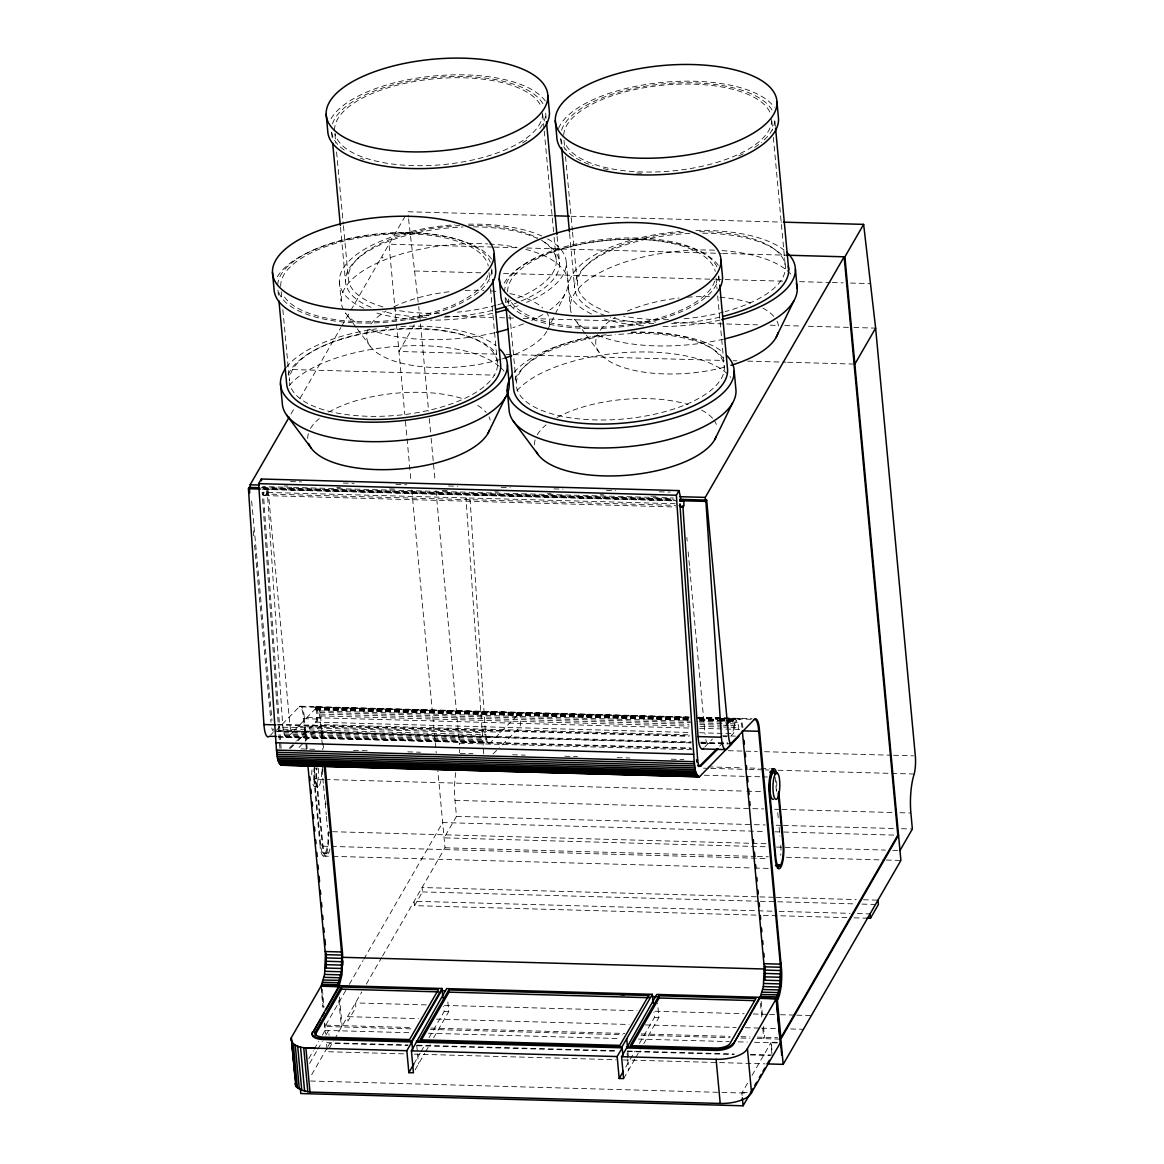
<?xml version="1.0" encoding="UTF-8"?>
<svg xmlns="http://www.w3.org/2000/svg" width="1164" height="1164" viewBox="0 0 1164 1164"><rect width="100%" height="100%" fill="white"/><g stroke="black" fill="none" stroke-linecap="round" stroke-linejoin="round"><path stroke-width="0.75" stroke-dasharray="5 3.75" d="M296.776 740.813L315.531 722.117A6.329 1.615 -88.4 0 0 316.914 715.787A6.329 1.615 -88.4 0 0 315.75 709.793C315.895 701.499 322.53 714.711 320.682 717.824L322.85 741.293M730.759 736.186L733.262 733.698A6.329 1.615 -88.4 0 0 734.63 727.369A6.329 1.615 -88.4 0 0 733.48 721.374C733.626 713.081 740.26 726.292 738.413 729.406M547.589 329.805L554.588 315.429M555.359 313.844L564.7 294.681M290.985 414.02L294.608 407.72M300.05 398.292L340.907 327.521M341.809 325.949L349.971 311.807M350.888 310.221L379.93 259.907M380.832 258.335L405.945 214.831M414.311 324.858L398.961 351.47L497.043 354.191M417.934 318.601L419.738 315.473L418.705 306.568M345.795 990.419L324.96 1026.488L412.143 1028.903M349.302 984.337L362.993 960.606M363.794 959.209L442.669 822.57L765.97 831.533M308.795 1058.643L313.32 1050.786M314.236 1049.23L318.761 1041.373M322.384 1035.102L325.105 1030.387L324.45 1023.316M309.58 1063.445L316.826 1050.888M317.743 1049.317L322.268 1041.474M325.891 1035.189L328.612 1030.489L329.063 1035.291M455.779 772.547A32.49 8.308 -88.4 0 0 454.993 800.381L456.477 816.386L444.081 837.862L767.382 846.825M311.676 1074.707L327.084 1048.007M327.986 1046.451L329.805 1043.308L407.749 1045.461M329.063 1048.677L333.457 1041.053M334.344 1039.525L361.786 991.975M366.296 984.162L381.647 957.565M382.549 956.008L444.997 847.799L437.868 770.903M756.018 915.108L414.559 905.65L422.488 891.915L422.081 887.521L758.099 896.833M413.904 1063.925L420.131 1053.144M421.019 1051.601L424.584 1045.432M429.036 1037.721L444.153 1011.516L443.688 1006.467M415.126 1069.876L424.714 1053.26M425.602 1051.718L430.054 1044.006M433.619 1037.851L448.751 1011.632L447.587 999.236M625.766 1067.082L635.035 1051.034M639.458 1043.366L654.474 1017.351L653.979 1012.025M623.613 1078.606L634.889 1059.094M635.777 1057.552L640.229 1049.841M643.779 1043.671L658.911 1017.467L657.587 1003.295M747.55 1083.175L741.89 1092.981L742.341 1097.783M752.031 1075.405L770.888 1042.74L772.081 1055.559M483.744 753.981L465.978 497.916A15.539 3.972 -88.4 0 0 470.111 499.676L485.286 730.686L486.407 738.296L488.371 742.559L490.728 742.414L519.842 712.572L519.551 715.438A6.329 1.615 -88.4 0 1 520.715 721.433A6.329 1.615 -88.4 0 1 519.348 727.762L500.593 746.459M270.615 735.008L273.089 732.462M276.29 730.41L299.192 706.839L689.175 717.577M293.022 731.72L288.09 736.797L286.315 737.321L284.191 734.12L282.823 727.194L267.153 489.258L267.909 487.934L289.865 724.605A12.484 3.186 -88.4 0 0 293.022 731.72L317.205 706.955L316.914 709.822A6.329 1.615 -88.4 0 1 318.078 715.816A6.329 1.615 -88.4 0 1 316.71 722.146L297.955 740.842M704.715 747.041L712.383 739.14M725.899 725.245L732.593 718.479L732.316 721.331A6.329 1.615 -88.4 0 1 733.466 727.34A6.329 1.615 -88.4 0 1 732.098 733.669M299.046 747.463L321.308 724.648L690.005 734.862M289.283 748.292L295.525 742.05M290.447 748.321L296.704 742.094M493.085 753.937L499.341 747.71M719.599 746.124L723.339 742.385M316.113 706.854L315.56 707.29A17.766 4.54 -88.4 0 1 319.925 719.134L322.777 749.82M444.153 1011.516L448.751 1011.632M553.031 215.762L407.735 211.732L408.36 217.115M571.204 216.271L781.888 222.106M492.532 247.044L389.009 244.178L404.796 414.428M494.176 247.103L516.147 247.699M526.812 248.005L721.389 253.388M722.655 253.432L786.122 255.192M414.588 270.979L481.794 272.842M503.59 273.438L714.274 279.287M716.093 279.331L723.353 279.535M725.172 279.593L783.299 281.193M799.639 281.659L830.529 282.503M832.333 282.561L843.231 282.867M850.506 283.056L870.483 283.609M428.818 315.72L419.738 315.473L428.614 411.139M445.157 316.172L492.387 317.481M499.647 317.685L514.182 318.092M523.262 318.339L655.856 322.021M674.014 322.515L724.881 323.927M726.685 323.985L757.575 324.843M770.277 325.192L777.552 325.396M784.812 325.6L799.348 325.993M808.427 326.255L852.019 327.462M853.838 327.506L875.634 328.117M506.122 354.438L511.578 354.584M513.382 354.642L724.081 360.476M733.16 360.738L736.797 360.825M747.695 361.131L785.831 362.193M787.65 362.237L854.856 364.099M292.601 369.57L494.351 375.157M290.549 481.59L301.447 481.896M343.22 483.045L354.118 483.351M395.891 484.515L406.789 484.806M448.562 485.97L457.641 486.217M501.233 487.425L510.312 487.687M553.904 488.895L562.983 489.142M606.575 490.35L615.654 490.597M659.246 491.805L670.144 492.11M284.118 485.97L287.741 486.057M336.789 487.425L340.412 487.527M389.46 488.88L394.902 489.04M442.131 490.35L447.573 490.495M494.787 491.805L498.425 491.906M547.458 493.26L551.096 493.361M600.129 494.729L603.767 494.831M650.982 496.14L658.257 496.33M291.742 487.367L262.686 486.567C263.646 490.641 268.229 488.647 266.294 494.031L675.644 505.38M293.561 487.425L344.413 488.836M346.232 488.88L397.084 490.291M398.903 490.35L449.755 491.761M451.574 491.805L502.426 493.216M504.245 493.26L555.097 494.671M556.916 494.729L673.156 497.945M263.093 487.585L673.549 498.963M261.114 487.745L674.232 499.211M263.53 488.414L673.985 499.793M263.995 489.026L674.451 500.404M262.046 489.127L675.295 500.578M264.475 489.404L675.935 500.898M279.927 748.336L262.162 492.27L675.12 503.721M264.475 495.573L675.629 506.98M300.297 706.228L688.986 716.995M698.065 717.257L752.162 718.755M316.026 706.926L688.433 717.169M697.512 717.431L734.935 718.348M315.953 707.057L690.063 717.431M698.255 717.65L735.473 718.683M698.124 717.897L718.072 718.45M719.818 718.421L751.566 719.308M315.822 707.45L689.103 717.795M697.847 718.232L735.983 719.279M315.764 707.712L689.044 718.057M698.065 718.304L717.897 718.857M719.701 718.901L733.495 719.279M315.72 707.988L689.001 718.334M698.022 718.595L717.853 719.134M719.658 719.192L733.451 719.57M315.691 708.294L688.972 718.654M699.797 718.945L717.824 719.439M719.628 719.498L733.422 719.876M315.677 708.614L689.248 718.814M699.782 719.265L717.81 719.759M719.614 719.818L736.463 720.123M315.677 708.934L688.957 719.279M699.782 719.585L717.81 720.08M719.614 720.123L733.393 720.516M315.677 709.24L688.972 719.585M699.782 719.89L733.407 720.822M315.706 709.531L689.699 719.89M699.811 720.181L736.914 721.2M315.75 709.793L689.044 720.138M699.855 720.443L717.882 720.938M719.687 720.982L733.48 721.374M319.591 710.913L690.092 721.185M699.186 721.433L737.321 722.495M319.954 712.397L690.456 722.669M699.535 722.931L728.591 723.732M730.41 723.775L737.67 723.979M320.245 714.07L688.942 724.284M699.84 724.59L721.636 725.201M723.455 725.245L728.897 725.405M730.716 725.448L737.976 725.652M320.493 715.889L689.19 726.103M700.088 726.409L721.884 727.02M723.688 727.063L729.144 727.209M730.963 727.267L738.223 727.471M306.408 749.369L303.557 718.683A17.766 4.54 -88.4 0 0 299.192 706.839A17.707 4.525 -88.4 0 1 304.313 717.373L690.543 728.082M699.608 728.329L741.322 729.493M303.557 718.683L319.925 719.134M315.531 722.117L688.826 732.462M699.637 732.767L733.262 733.698M722.698 735.779L735.401 736.128M277.774 724.27L689.394 735.677M723.251 736.623L726.845 736.725M277.541 724.925L688.972 736.332M298.042 726.54L500.695 732.156M282.823 727.194L485.461 732.811M283.07 729.188L485.723 734.804M278.109 730.454L691.532 741.919M700.597 742.166L727.791 742.923M283.39 731.036L496.068 737.016M277.716 731.298L690.267 742.734M701.15 743.025L728.198 743.781M275.082 731.341L691.678 742.894M700.743 743.141L728.402 743.912M283.769 732.68L486.407 738.296M284.191 734.12L486.828 739.737M284.671 735.313L487.309 740.93M285.18 736.259L487.818 741.875M277.89 736.506L690.776 747.957M285.733 736.928L488.371 742.559M286.315 737.321L490.131 742.879M278.4 737.205L691.401 748.656M435.976 490.553L459.416 743.243L691.911 749.689M728.228 750.693L757.298 751.493M764.559 751.697L891.697 755.232M893.516 755.276L913.493 755.829M301.01 748.918L315.473 749.325M353.478 750.373L367.955 750.78M407.749 751.871L420.422 752.235M460.217 753.326L472.89 753.675M512.596 754.781L525.211 755.13M564.875 756.236L577.504 756.585M617.167 757.677L629.782 758.026M671.25 759.175L683.879 759.525M708.192 766.872L742.705 767.833M749.98 768.036L759.059 768.284M760.878 768.327L769.957 768.589M703.536 768.182L708.992 768.342M710.811 768.386L747.128 769.389M748.947 769.448L763.482 769.841M765.301 769.899L768.924 770.001M778.018 770.248L914.235 774.031M704.278 775.224L744.247 776.33M746.066 776.388L760.601 776.795M762.405 776.839L767.862 776.985M314.847 767.614A14.928 3.812 -88.4 0 0 314.484 778.396L316.768 778.454L322.952 845.18A14.856 3.798 -88.4 0 0 328.699 850.317M314.295 766.669A17.358 4.438 -88.4 0 0 313.873 779.182L323.417 779.444M325.236 779.502L744.931 791.127M746.75 791.185L763.104 791.636M315.226 786.573L318.267 786.66M454.993 800.381L751.056 808.587M752.875 808.645L763.773 808.936M774.671 809.242L780.113 809.402M781.932 809.446L892.73 812.516M899.99 812.719L910.888 813.025M456.477 816.386L752.541 824.592M754.359 824.636L765.257 824.941M776.155 825.247L781.597 825.392M783.416 825.451L894.214 828.521M901.474 828.71L912.372 829.015M775.049 831.794L898.564 835.214M332.584 831.707L750.46 843.289M752.279 843.347L766.814 843.74M330.169 832.682L327.899 832.624A14.856 3.798 -88.4 0 1 325.542 852.324A14.856 3.798 -88.4 0 1 320.682 845.108L314.498 778.396M776.461 847.072L885.44 850.098M892.715 850.302L899.976 850.506M444.997 847.799L755.596 856.413M757.415 856.471L768.313 856.762M786.471 857.271L884.553 859.992M886.371 860.036L900.892 860.443M320.682 845.108L322.952 845.18M313.873 779.182L320.085 846.141L329.63 846.403M331.449 846.446L767.498 858.537M323.563 853.649L325.847 853.721M323.447 856.078L331.173 856.282M332.991 856.34L752.686 867.966M754.505 868.024L769.04 868.431M759.917 896.891L774.438 897.284M776.257 897.342L856.18 899.554M863.441 899.757L877.976 900.165M422.488 891.915L758.506 901.227M760.325 901.271L854.769 903.89M862.029 904.093L876.565 904.501M771.965 911.179L414.151 901.256L414.559 905.65M779.225 911.383L850.069 913.347M857.33 913.551L870.046 913.9M763.293 915.311L846.839 917.639M854.1 917.829L866.816 918.192M426.3 1004.896L355.471 1002.932L355.878 1007.311L347.949 1021.061L347.541 1016.667L418.371 1018.631M444.459 1005.405L636.999 1010.73M655.157 1011.24L744.16 1013.713M753.239 1013.96L767.774 1014.353M769.579 1014.411L778.672 1014.659M780.477 1014.717L795.012 1015.11M796.831 1015.168L811.366 1015.575M654.474 1017.351L658.911 1017.467M436.529 1019.14L629.069 1024.48M645.409 1024.931L736.23 1027.448M745.309 1027.696L759.845 1028.103M761.649 1028.147L776.184 1028.554M790.72 1028.961L803.436 1029.311M325.731 1025.164L412.769 1027.579M430.898 1028.088L624.923 1033.472M641.233 1033.923L730.09 1036.382M740.973 1036.688L750.038 1036.935M757.284 1037.139L777.596 1037.691M430.316 1029.413L622.842 1034.752M641 1035.247L730.003 1037.721M740.901 1038.026L749.98 1038.273M757.24 1038.477L780.855 1039.132M777.421 1042.391L771.194 1042.216L772.081 1051.834M325.105 1030.387L410.179 1032.744M428.308 1033.239L620.441 1038.579M638.57 1039.074L729.202 1041.591M738.267 1041.838L747.317 1042.086M754.578 1042.289L777.116 1042.915M326.604 1042.682L408.142 1044.937M417.207 1045.185L616.542 1050.714M627.411 1051.019L734.324 1053.987M750.635 1054.439L772.387 1055.035M416.799 1045.709L616.192 1051.237M627.061 1051.543L734.018 1054.511M750.329 1054.962L770.262 1055.515M403.588 1053.842L327.302 1051.718L326.298 1040.907M414.486 1054.133L616.105 1059.72M623.366 1059.924L717.81 1062.543M719.628 1062.601L765.039 1063.852M742.166 1092.501L748.394 1092.676M310.497 1081.021L720.138 1092.37M721.956 1092.429L746.575 1093.112M585.303 333.719L574.594 319.3A113.883 47.055 -5.3 0 0 586.35 329.703M586.365 335.159L599.227 352.474M356.199 327.375L345.49 312.941A113.883 47.055 -5.3 0 0 357.246 323.359M357.275 328.815L370.123 346.115M408.564 218.919L418.502 304.793M775.399 126.309L774.729 119.15A107.452 44.392 -5.3 0 1 761.227 142.546M771.848 121.201L772.678 130.208M773.347 137.41L785.365 267.036M775.137 777.188L776.475 791.666M777.741 812.719L778.41 819.922M779.08 827.138L779.909 836.159M719.41 281.499L718.741 274.297A107.452 44.392 -5.3 0 1 619.35 327.055A107.452 44.392 -5.3 0 1 505.496 297.038M716.006 278.109L717.009 288.817M717.664 295.962L724.284 367.344M761.169 1001.375L762.493 1015.765M763.497 1026.546L764.501 1037.328L763.73 1038.652L762.755 1028.059M760.456 1003.353L761.94 1019.242M686.833 537.419L687.167 541.042M688.171 551.882L689.51 566.344M689.685 568.163L705.093 734.353M564.016 140.335L564.86 149.327M565.529 156.529L572.368 230.356M572.543 232.16L577.388 284.365M561.295 144.147L560.626 136.988A107.452 44.392 -5.3 0 0 593.16 165.768M569.603 233.688L574.579 287.406M566.301 262.686L568.105 282.168M568.454 287.945L570.258 307.427M546.134 118.161L545.64 112.792A107.452 44.392 -5.3 0 1 537.535 131.11M557.09 236.35L559.593 263.21M542.744 114.843L544.083 129.248M544.243 131.052L553.933 235.477M554.108 237.281L556.276 260.692M627.862 1051.107L628.516 1058.207M627.09 1053.013L627.556 1058.061M627.716 1059.749L628.662 1069.876M508.348 299.017L509.017 306.147M509.847 315.08L516.292 384.673M505.132 297.548L505.642 302.946M491.746 268.855L492.416 275.984M489.026 272.667L489.855 281.601M490.51 288.73L497.464 363.692M429.283 418.356L430.956 436.398M431.117 438.202L435.132 481.532M405.436 421.31L411.008 481.372M411.809 490L436.194 752.817M334.926 133.976L335.756 142.983M336.585 151.989L343.278 223.997M343.438 225.801L348.283 278.021M416.77 1045.49L417.396 1052.241M417.556 1053.929L418.487 1064.056M332.191 137.788L331.522 130.63A107.452 44.392 -5.3 0 0 346.712 151.64M340.499 227.329L345.475 281.048M339.35 281.601L341.168 301.083M281.193 291.786L281.863 298.93M282.852 309.639L289.472 381.021A104.382 43.112 -5.3 0 1 442.931 330.503A104.382 43.112 -5.3 0 1 449.071 404.665A104.382 43.112 -5.3 0 1 289.603 382.621M323.025 743.098L323.519 748.51M322.443 766.45L322.937 771.878M325.629 800.832L325.964 804.455M277.978 290.258L278.632 297.402M322.035 769.506L323.374 783.939M323.548 785.744L326.226 814.582M326.386 816.386L327.39 827.211M339.422 996.864L342.1 1025.63L341.328 1026.954L338.87 1000.473M304.313 717.373L307.325 749.863M322.399 989.211L324.058 1007.195M321.191 985.893L323.17 1007.078M324.64 1022.967L325.629 1033.705M321.177 987.989L322.981 1007.413M251.642 500.971L271.998 720.516M253.228 530.784L253.737 536.197M254.581 545.232L270.994 722.277M281.106 748.365L263.326 492.299A15.539 3.972 -88.4 0 0 267.473 494.06M742.894 727.602A17.707 4.525 -88.4 0 0 737.961 719.003A17.766 4.54 -88.4 0 1 741.992 727.325M515.055 379.289A107.452 44.392 -5.3 0 1 615.407 334.694M618.884 334.374A107.452 44.392 -5.3 0 1 723.528 358.687M631.354 332.133A104.382 43.112 -5.3 0 1 709.662 391.279A104.382 43.112 -5.3 0 1 534.654 407.138A104.382 43.112 -5.3 0 1 602.399 334.752M714.754 281.077A104.382 43.112 -5.3 0 1 615.261 326.182A104.382 43.112 -5.3 0 1 509.817 299.759M507.693 291.873A104.382 43.112 -5.3 0 1 606.182 240.424A104.382 43.112 -5.3 0 1 715.263 271.358M504.638 292.135A107.452 44.392 -5.3 0 1 602.006 239.595A107.452 44.392 -5.3 0 1 717.286 267.764M534.523 444.881A91.796 37.917 -5.3 0 1 535.12 439.861M537.273 434.798A91.796 37.917 -5.3 0 1 546.062 424.889M557.076 417.527A91.796 37.917 -5.3 0 1 688.069 404.548M701.616 410.063A91.796 37.917 -5.3 0 1 712.965 418.807M713.954 420.088A91.796 37.917 -5.3 0 1 717.286 428.003M517.005 390.668A113.883 47.055 -5.3 0 1 626.538 352.459A113.883 47.055 -5.3 0 1 730.716 377.398M514.139 372.436A113.883 47.055 -5.3 0 1 606.75 334.679M631.135 332.642A113.883 47.055 -5.3 0 1 722.786 351.994M504.143 283.143A111.264 45.963 -5.3 0 1 609.936 240.148A111.264 45.963 -5.3 0 1 718.29 265.305M307.747 438.595A91.796 37.917 -5.3 0 1 308.344 433.575M310.482 428.512A91.796 37.917 -5.3 0 1 319.285 418.603M328.743 412.129A91.796 37.917 -5.3 0 1 462.865 398.757M477.691 405.407A91.796 37.917 -5.3 0 1 486.188 412.522M489.026 416.872A91.796 37.917 -5.3 0 1 490.19 420.088M289.167 385.633A113.883 47.055 -5.3 0 1 391.642 346.799A113.883 47.055 -5.3 0 1 499.225 366.34M500.549 367.504A113.883 47.055 -5.3 0 1 503.939 371.112M286.373 367.388A113.883 47.055 -5.3 0 1 376.496 328.859M385.211 327.768A113.883 47.055 -5.3 0 1 388.689 327.419M400.867 326.517A113.883 47.055 -5.3 0 1 496.01 345.708M487.774 275.635A104.382 43.112 -5.3 0 1 388.267 320.74A104.382 43.112 -5.3 0 1 282.823 294.317M280.699 286.431A104.382 43.112 -5.3 0 1 379.202 234.983A104.382 43.112 -5.3 0 1 488.283 265.916M491.732 270.499A107.452 44.392 -5.3 0 1 390.377 321.817A107.452 44.392 -5.3 0 1 278.502 291.597M277.658 285.035A107.452 44.392 -5.3 0 1 377.005 233.935A107.452 44.392 -5.3 0 1 490.306 262.322M288.148 374.663A107.452 44.392 -5.3 0 1 387.976 330.125A107.452 44.392 -5.3 0 1 496.621 354.06M277.367 276.857A111.264 45.963 -5.3 0 1 383.16 233.862A111.264 45.963 -5.3 0 1 491.514 259.019M724.357 367.213A91.796 37.917 -5.3 0 1 629.855 369.352A91.796 37.917 -5.3 0 1 597.598 334.505M600.129 330.329A91.796 37.917 -5.3 0 1 615.232 317.336M627.294 311.137A91.796 37.917 -5.3 0 1 678.961 298.028M687.458 297.213A91.796 37.917 -5.3 0 1 709.487 296.675M720.007 297.242A91.796 37.917 -5.3 0 1 750.853 303.077M762.842 308.082A91.796 37.917 -5.3 0 1 774.176 316.841M777.014 321.191A91.796 37.917 -5.3 0 1 778.512 326.036M723.601 339.117A113.883 47.055 -5.3 0 1 596.361 334.825M571.175 312.636A113.883 47.055 -5.3 0 1 714.958 250.187M722.029 250.595A113.883 47.055 -5.3 0 1 785.816 269.51M787.228 270.645A113.883 47.055 -5.3 0 1 791.942 275.432M720.05 320.042A113.883 47.055 -5.3 0 1 659.348 326.502M643.634 325.876A113.883 47.055 -5.3 0 1 602.937 318.47M591.457 313.945A113.883 47.055 -5.3 0 1 579.919 265.639A113.883 47.055 -5.3 0 1 680.154 231.418M695.854 230.559A113.883 47.055 -5.3 0 1 784.012 250.027M699.651 231.694A104.382 43.112 -5.3 0 1 784.521 262.206A104.382 43.112 -5.3 0 1 725.172 311.588M723.513 312.025A104.382 43.112 -5.3 0 1 683.006 318.849M668.5 319.634A104.382 43.112 -5.3 0 1 623.657 316.128M608.99 312.33A104.382 43.112 -5.3 0 1 585.361 266.454A104.382 43.112 -5.3 0 1 683.355 232.291M771.674 119.397A104.382 43.112 -5.3 0 1 677.084 170.439A104.382 43.112 -5.3 0 1 565.093 143.07M563.696 135.126A104.382 43.112 -5.3 0 1 660.206 85.481A104.382 43.112 -5.3 0 1 770.277 113.068M758.666 144.554A107.452 44.392 -5.3 0 1 752.861 148.512M743.17 153.852A107.452 44.392 -5.3 0 1 738.805 155.903M641.582 173.276A107.452 44.392 -5.3 0 1 634.438 172.956M608.263 169.682A107.452 44.392 -5.3 0 1 602.967 168.518M561.572 130.266A107.452 44.392 -5.3 0 1 664.004 83.823A107.452 44.392 -5.3 0 1 772.547 111.031M719.803 317.175A107.452 44.392 -5.3 0 1 669.315 323.679M653.746 323.636A107.452 44.392 -5.3 0 1 610.256 317.175M605.324 315.59A107.452 44.392 -5.3 0 1 584.677 267.051A107.452 44.392 -5.3 0 1 690.441 233.411M702.634 233.193A107.452 44.392 -5.3 0 1 784.609 258.379M558.444 128.578A111.264 45.963 -5.3 0 1 661.821 82.455A111.264 45.963 -5.3 0 1 774.307 107.234M546.076 311.763A91.796 37.917 -5.3 0 1 548.957 326.342M546.804 331.405A91.796 37.917 -5.3 0 1 513.324 355.035M505.06 357.988A91.796 37.917 -5.3 0 1 501.888 358.992M500.258 359.472A91.796 37.917 -5.3 0 1 402.933 363.532A91.796 37.917 -5.3 0 1 368.508 328.161M371.025 323.97A91.796 37.917 -5.3 0 1 386.128 310.977M393.81 306.801A91.796 37.917 -5.3 0 1 451.574 291.48M465.193 290.447A91.796 37.917 -5.3 0 1 483.918 290.447M490.917 290.898A91.796 37.917 -5.3 0 1 497.712 291.597M509.963 293.604A91.796 37.917 -5.3 0 1 542.715 307.994M525.677 249.358A113.883 47.055 -5.3 0 1 549.99 309.9M542.686 314.658A113.883 47.055 -5.3 0 1 531.599 320.42M523.436 323.898A113.883 47.055 -5.3 0 1 512.902 327.666M494.511 332.773A113.883 47.055 -5.3 0 1 368.872 329.136M343.482 309.682A113.883 47.055 -5.3 0 1 487.629 243.916M489.404 244.018A113.883 47.055 -5.3 0 1 517.063 247.408M547.589 238.882A113.883 47.055 -5.3 0 1 526.608 302.349M518.184 305.725A113.883 47.055 -5.3 0 1 511.098 308.184M492.692 313.291A113.883 47.055 -5.3 0 1 430.258 320.144M416.29 319.649A113.883 47.055 -5.3 0 1 373.848 312.112M363.881 308.3A113.883 47.055 -5.3 0 1 351.033 259.092A113.883 47.055 -5.3 0 1 454.527 224.798M468.495 224.172A113.883 47.055 -5.3 0 1 541.769 235.986M541.522 240.279A104.382 43.112 -5.3 0 1 517.689 297.969M510.952 300.574A104.382 43.112 -5.3 0 1 497.726 304.779M496.068 305.23A104.382 43.112 -5.3 0 1 457.496 312.17M439.41 313.276A104.382 43.112 -5.3 0 1 394.552 309.784M382.941 306.932A104.382 43.112 -5.3 0 1 356.504 259.834A104.382 43.112 -5.3 0 1 459.693 225.612M468.757 225.365A104.382 43.112 -5.3 0 1 537.506 237.994M542.569 113.054A104.382 43.112 -5.3 0 1 444.081 164.502A104.382 43.112 -5.3 0 1 334.999 133.569M334.592 130.383A104.382 43.112 -5.3 0 1 429.181 79.341A104.382 43.112 -5.3 0 1 541.173 106.71M526.768 140.204A107.452 44.392 -5.3 0 1 520.57 144.06M364.07 159.424A107.452 44.392 -5.3 0 1 360.505 158.188M332.482 123.908A107.452 44.392 -5.3 0 1 434.899 77.479A107.452 44.392 -5.3 0 1 543.457 104.687M544.417 242.199A107.452 44.392 -5.3 0 1 520.599 301.287M519.028 301.942A107.452 44.392 -5.3 0 1 507.504 306.132M492.445 310.395A107.452 44.392 -5.3 0 1 441.971 317.277M426.446 317.336A107.452 44.392 -5.3 0 1 382.767 311.283M371.069 307.296A107.452 44.392 -5.3 0 1 357.654 258.786A107.452 44.392 -5.3 0 1 463.097 226.995M473.53 226.835A107.452 44.392 -5.3 0 1 537.244 238.387M331.056 118.728A111.264 45.963 -5.3 0 1 436.849 75.733A111.264 45.963 -5.3 0 1 545.203 100.89M459.416 743.243A17.111 4.38 -88.4 0 1 459.533 744.727M459.649 749.441A17.111 4.38 -88.4 0 1 459.547 752.657M780.753 845.166A14.856 3.798 -88.4 0 1 780.709 855.293M776.65 781.102A13.357 3.419 -88.4 0 1 776.344 791.316M273.555 729.828A12.484 3.186 -88.4 0 1 273.234 728.97M328.481 831.591A17.285 4.423 -88.4 0 1 325.745 854.536A17.285 4.423 -88.4 0 1 320.085 846.141M329.921 848.862A17.285 4.423 -88.4 0 1 322.37 846.199L316.157 779.24A17.358 4.438 -88.4 0 1 316.419 768.065M316.768 778.469A14.928 3.812 -88.4 0 1 317.132 767.687M321.642 771.863A13.357 3.419 -88.4 0 1 317.379 786.617A13.357 3.419 -88.4 0 1 315.211 768.109M318.485 768.4A13.357 3.419 -88.4 0 1 316.535 784.987A13.357 3.419 -88.4 0 1 312.228 781.291M311.748 774.86A13.357 3.419 -88.4 0 1 312.185 768.022M273.511 731.225A12.484 3.186 -88.4 0 1 271.779 727.922M708.41 743.229A12.484 3.186 -88.4 0 1 705.617 738.805M266.294 494.031A15.539 3.972 -88.4 0 1 262.162 492.27"/><path stroke-width="1.5" d="M325.032 764.763L342.594 953.913L341.969 974.879L338.593 987.872M342.783 965.174L342.856 960.838M324.276 766.058L341.794 955.091L341.372 971.751L337.56 986.345L321.191 985.893L324.581 974.414L325.425 954.64L307.922 765.606M776.33 998.508L759.961 998.057L763.351 986.577L764.195 966.804L742.326 730.847L758.695 731.298L780.564 967.255L779.72 987.043L776.33 998.508L780.098 1039.117L897.793 835.199L844.147 256.793L705.268 497.392L705.602 501M326.284 967.546L326.226 953.462M765.054 979.71L764.995 965.625M442.131 989.604L406.833 1050.714L408.87 1072.655L413.453 1072.786L411.416 1050.845L416.45 1042.115L622.187 1047.818L617.153 1056.548L619.19 1078.49L623.613 1078.606L621.576 1056.679L626.625 1047.949L715.293 1050.408A14.696 6.067 -5.3 0 0 733.058 1044.617L759.743 998.377L776.141 998.843L780.244 1043.002L750.635 1094.218A25.637 10.592 -5.3 0 1 720.21 1103.457L309.988 1092.079L301.752 1090.29L296.049 1086.55L291.291 1037.691L321.002 986.228L339.248 986.723L339.161 985.632L442.029 988.483L442.917 998.043M780.869 1037.793L777.363 1000.036L781.131 983.667L781.044 962.846M487.92 433.43L505.802 396.72M714.696 439.73L732.578 403.006M775.908 337.749L793.804 301.025M250.464 488.385L250.129 484.777L289.167 417.163M276.188 736.463L269.379 736.274A18.682 4.772 -88.4 0 1 265.494 733.596L265.057 732.171A18.682 4.772 -88.4 0 1 263.952 724.546L248.456 488.749L249.212 487.425L259.412 487.701M739.038 736.23L699.448 776.795L281.717 765.214C276.61 762.711 277.41 754.97 276.479 750.111L258.641 483.642L261.318 479.015L679.048 490.597L680.824 499.167L682.206 500.986L683.719 500.811L684.025 505.613A15.539 3.972 -88.4 0 1 679.892 503.852L697.658 759.917A10.869 2.779 -88.4 0 0 700.757 766.101L718.261 748.656M411.867 1041.984L323.199 1039.525A14.696 6.067 -5.3 0 1 312.578 1032.963L339.161 985.632M313.465 1031.42L320.58 1019.082M322.355 1016.012L324.13 1012.927M325.92 1009.843L339.175 986.897M315.371 1031.944L341.328 986.97L438.377 989.662L409.597 1039.539L323.839 1037.168A11.684 4.831 -5.3 0 1 315.371 1031.944L315.575 1034.141A11.684 4.831 -5.3 0 0 315.226 1035.422M315.575 1034.141L341.532 989.167L341.328 986.97M699.448 776.795C694.326 774.293 695.141 766.552 694.21 761.692L676.371 495.224L679.048 490.597M682.541 500.782L683.312 499.458M766.858 1063.911L783.197 1064.362L900.892 860.443L844.904 256.822L863.63 224.376L783.707 222.164M706.679 500.098L728.635 736.768A12.484 3.186 -88.4 0 0 731.792 743.883L726.86 748.961A18.682 4.772 -88.4 0 1 722.96 746.284L722.538 744.844A18.682 4.772 -88.4 0 1 721.418 737.234L705.922 501.422L706.679 500.098L679.674 499.356M412.653 1050.452L411.765 1040.892L442.029 988.483M416.45 1042.115L446.612 988.6L652.335 994.318L653.164 1003.179M448.795 989.953L420.015 1039.83L619.903 1045.374L648.683 995.511L448.795 989.953L448.998 992.15L421.121 1040.471M408.87 1072.655L413.904 1063.925M854.856 364.099L875.634 328.117L863.63 224.376M622.973 1056.257L622.085 1046.727L652.335 994.318M626.625 1047.949L656.772 994.434L759.641 997.286L759.743 998.377M658.955 995.787L630.175 1045.65L715.918 1048.036A11.669 4.816 -5.3 0 0 730.032 1043.439L755.974 998.479L658.955 995.787L659.159 997.985L631.281 1046.291M619.19 1078.49L623.38 1071.215M733.058 1044.617L759.641 997.286M751.522 1092.763L747.419 1048.604L776.141 998.843M898.564 835.214L780.855 1039.132L783.197 1064.362M300.356 1088.733L300.807 1093.534L743.083 1105.8L753.05 1088.529M754.854 1085.386L756.673 1082.258M759.394 1077.544L761.198 1074.401M763.017 1071.258L764.835 1068.13M767.542 1063.416L769.36 1060.273M899.976 850.506L912.372 829.015L910.888 813.025A32.49 8.308 -88.4 0 1 914.235 774.031A17.111 4.38 -88.4 0 0 915.311 755.887L875.634 328.117M866.816 918.192L870.454 918.294L878.384 904.544L877.976 900.165M777.363 1000.036A24.284 6.213 -88.4 0 0 781.553 969.481L759.452 729.988A17.707 4.525 -88.4 0 0 754.33 719.454L731.428 743.025A12.484 3.186 -88.4 0 1 729.421 743.592M697.687 765.33A10.869 2.779 -88.4 0 0 699.579 766.072L717.097 748.612M314.833 1048.167C306.903 1048.007 293.546 1048.779 290.927 1039.263M554.85 215.82L569.385 216.213M786.777 255.207L844.904 256.822M258.641 483.642L676.371 495.224M250.129 484.777L259.194 485.039M679.878 496.693L705.268 497.392M248.456 488.749L260.358 489.069M680.082 500.709L705.922 501.422M679.572 501L683.21 501.102M263.952 724.546L275.853 724.881M682.861 505.583L698.036 736.579L721.418 737.234M702.285 748.947L725.667 749.601M275.984 742.734L693.715 754.301M696.494 759.888L697.658 759.917M276.479 750.111L694.21 761.692M276.654 752.293L694.384 763.875M699.579 766.072L700.757 766.101M276.901 754.374L694.617 765.956M277.192 756.324L694.923 767.905M277.541 758.128L695.272 769.71M277.934 759.757L695.665 771.339M278.385 761.198L696.116 772.78M278.865 762.435L696.596 774.016M279.389 763.453L697.12 775.035M279.942 764.253L697.673 775.835M280.524 764.821L698.24 776.403M281.106 765.141L698.837 776.723M325.163 951.526L341.532 951.977M763.933 963.69L780.302 964.141M325.425 954.64L341.794 955.091M764.195 966.804L780.564 967.255M342.783 957.317L765.199 969.03M325.585 957.899L341.94 958.365M764.355 970.063L780.709 970.529M325.614 961.26L341.983 961.726M764.384 973.424L780.753 973.89M325.527 964.665L341.896 965.116M764.297 976.829L780.666 977.28M325.323 968.026L341.692 968.477M764.093 980.19L780.462 980.641M325.003 971.3L341.372 971.751M763.773 983.464L780.142 983.915M324.581 974.414L340.95 974.879M763.351 986.577L779.72 987.043M324.058 977.338L340.426 977.789M762.827 989.502L779.196 989.953M323.447 979.986L339.815 980.437M762.216 992.15L778.585 992.601M322.763 982.314L339.131 982.765M761.532 994.478L777.901 994.929M322.006 984.293L338.375 984.759M760.776 996.457L777.145 996.922M494.467 991.059L498.076 991.161M620.732 994.565L624.341 994.667M441.927 990.739L445.55 990.84M652.218 996.573L657.66 996.719M341.532 989.167L438.581 991.859M448.998 992.15L648.886 997.694L648.683 995.511M659.159 997.985L754.388 1000.618M312.476 1031.857A14.696 6.067 -5.3 0 0 323.097 1038.434L411.765 1040.892M416.348 1041.023L622.085 1046.727M626.523 1046.843L715.191 1049.302A14.696 6.067 -5.3 0 0 732.956 1043.511M406.833 1050.714L305.885 1047.92L309.988 1092.079M411.416 1050.845L617.153 1056.548M621.576 1056.679L716.107 1059.298A25.637 10.592 -5.3 0 0 747.419 1048.604M513.368 421.266L538.001 454.44M286.591 414.981L311.225 448.155M295.03 1083.422L295.234 1085.023M261.318 479.015L261.493 480.79M870.046 913.9L870.454 918.294M795.405 269.044L797.209 288.527M776.985 102.126A111.264 45.963 -5.3 0 1 612.206 155.801A111.264 45.963 -5.3 0 1 609.208 76.155A111.264 45.963 -5.3 0 1 776.985 102.126L778.527 118.83A111.264 45.963 -5.3 0 1 669.416 174.047A111.264 45.963 -5.3 0 1 556.828 137.294L555.286 120.59M775.559 128.098L788.683 269.568M778.745 791.738L783.619 844.206A17.285 4.423 -88.4 0 1 780.869 867.151A17.285 4.423 -88.4 0 1 775.224 858.756L769.011 791.796A17.358 4.438 -88.4 0 1 771.383 771.296A17.358 4.438 -88.4 0 1 776.839 773.871M778.178 792.946L783.023 845.239A14.856 3.798 -88.4 0 1 780.666 864.954A14.856 3.798 -88.4 0 1 775.821 857.737L769.622 791.011A14.928 3.812 -88.4 0 1 771.252 774.438A14.928 3.812 -88.4 0 1 775.675 773.303M734.178 371.01L735.997 390.493A113.883 47.055 -5.3 0 1 624.297 447.02A113.883 47.055 -5.3 0 1 509.046 409.408L507.242 389.925M720.967 260.183A111.264 45.963 -5.3 0 1 556.188 313.873A111.264 45.963 -5.3 0 1 553.191 234.226A111.264 45.963 -5.3 0 1 720.967 260.183L722.524 276.887A111.264 45.963 -5.3 0 1 613.399 332.118A111.264 45.963 -5.3 0 1 500.811 295.365L499.269 278.662M719.745 285.107L727.602 369.876A107.452 44.392 -5.3 0 1 622.216 423.201A107.452 44.392 -5.3 0 1 513.499 387.714L505.976 306.554A107.452 44.392 -5.3 0 1 495.908 309.522M780.549 1042.478L781.728 1055.297M744.087 740.377L744.422 743.985M745.266 753.006L745.6 756.615M746.43 765.636L746.764 769.244M747.434 776.475L747.943 781.888M748.612 789.105L749.107 794.517M749.776 801.734L750.111 805.357M753.297 839.651L753.632 843.26M754.476 852.281L754.81 855.889M755.64 864.91L755.974 868.519M756.818 877.554L757.153 881.163M757.982 890.184L758.317 893.792M759.161 902.828L759.495 906.436M760.325 915.457L760.659 919.065M761.503 928.086L761.838 931.695M762.667 940.73L763.002 944.339M763.846 953.36L764.181 956.968M742.341 1097.783L743.083 1105.8M715.191 1049.302L715.293 1050.408M716.107 1059.298L720.21 1103.457M561.63 147.726L569.429 231.898M547.88 95.768A111.264 45.963 -5.3 0 1 383.102 149.458A111.264 45.963 -5.3 0 1 380.104 69.796A111.264 45.963 -5.3 0 1 547.88 95.768L549.437 112.472A111.264 45.963 -5.3 0 1 440.312 167.703A111.264 45.963 -5.3 0 1 327.724 130.95L326.182 114.247M546.469 121.74L556.93 234.561M626.712 1038.71L627.542 1047.571M507.402 364.725L509.206 384.207M494.191 253.898A111.264 45.963 -5.3 0 1 329.412 307.587A111.264 45.963 -5.3 0 1 326.415 227.926A111.264 45.963 -5.3 0 1 494.191 253.898L495.733 270.601A111.264 45.963 -5.3 0 1 386.623 325.833A111.264 45.963 -5.3 0 1 274.035 289.079L272.492 272.376M492.75 279.564L500.695 365.249A107.452 44.392 -5.3 0 1 395.309 418.589A107.452 44.392 -5.3 0 1 286.591 383.087L278.967 300.967M332.686 143.172L340.325 225.54M280.466 383.64L282.27 403.122A113.883 47.055 -5.3 0 0 401.74 440.356A113.883 47.055 -5.3 0 0 508.77 380.73M309.799 776.795L310.177 780.549M310.963 789.396L311.341 793.193M312.127 802.011L312.519 805.823M313.291 814.611L313.683 818.452M314.455 827.211L314.862 831.096M315.619 839.826L316.041 843.725M316.783 852.426L317.205 856.369M317.947 865.027L318.383 868.999M319.052 876.216L319.547 881.628M320.275 890.242L320.726 894.272M321.439 902.842L321.89 906.901M322.603 915.442L323.068 919.531M323.767 928.057L324.232 932.175M324.916 939.392L325.411 944.804M326.095 953.258L326.429 956.866M323.097 1038.434L323.199 1039.525M303.731 1047.673L307.834 1091.832M249.212 487.425L249.722 492.838M300.516 1047.003L304.604 1091.177M297.664 1046.13L301.752 1090.29M295.249 1045.054L299.337 1089.213M293.328 1043.788L297.417 1087.947M291.946 1042.377L296.049 1086.55M291.291 1037.691L291.626 1041.227M291.946 1044.763L292.775 1053.595M293.255 1058.891L293.925 1065.962M294.245 1069.498L295.059 1078.33M754.33 719.454A17.766 4.54 -88.4 0 1 758.695 731.298M716.297 436.354A91.796 37.917 -5.3 0 1 627.411 475.203A91.796 37.917 -5.3 0 1 536.168 451.37M726.743 355.486A113.883 47.055 -5.3 0 1 624.471 427.363A113.883 47.055 -5.3 0 1 512.233 374.924M489.52 430.069A91.796 37.917 -5.3 0 1 398.626 469.077A91.796 37.917 -5.3 0 1 308.707 443.484M499.967 349.2A113.883 47.055 -5.3 0 1 397.681 421.077A113.883 47.055 -5.3 0 1 285.456 368.639M796.292 283.318A113.883 47.055 -5.3 0 1 725.347 338.709M778.061 332.686A91.796 37.917 -5.3 0 1 730.992 365.336M786.733 252.326A113.883 47.055 -5.3 0 1 721.796 319.634M788.261 266.28A107.452 44.392 -5.3 0 1 723.281 316.317M508.086 329.179A113.883 47.055 -5.3 0 1 496.242 332.366M507.911 309.188A113.883 47.055 -5.3 0 1 496.17 312.447M511.709 355.66A91.796 37.917 -5.3 0 1 505.06 357.988M771.776 768.633A17.358 4.438 -88.4 0 1 773.769 771.165M778.396 864.881A14.856 3.798 -88.4 0 1 777.421 866.045M776.417 866.205A14.856 3.798 -88.4 0 1 775.486 865.361M769.811 772.43A14.928 3.812 -88.4 0 1 771.674 771.077M779.633 864.677A17.285 4.423 -88.4 0 1 777.465 868.446M773.405 799.275A13.357 3.419 -88.4 0 1 770.015 784.085A13.357 3.419 -88.4 0 1 775.02 773.769M703.478 748.306A18.682 4.772 -88.4 0 1 699.579 745.629L699.157 744.203A18.682 4.772 -88.4 0 1 698.036 736.579M696.77 762.1A10.869 2.779 -88.4 0 1 696.61 761.023M681.769 506.907A15.539 3.972 -88.4 0 1 679.296 505.38M382.461 257.564L382.563 257.491M436.151 99.435L436.151 99.435M609.238 263.85L609.238 263.85M665.255 105.779L665.255 105.779M778.847 794.386A13.357 3.419 -88.4 0 0 777.232 772.896A13.357 3.419 -88.4 0 0 773.085 791.025A13.357 3.419 -88.4 0 0 778.847 794.386"/></g></svg>
